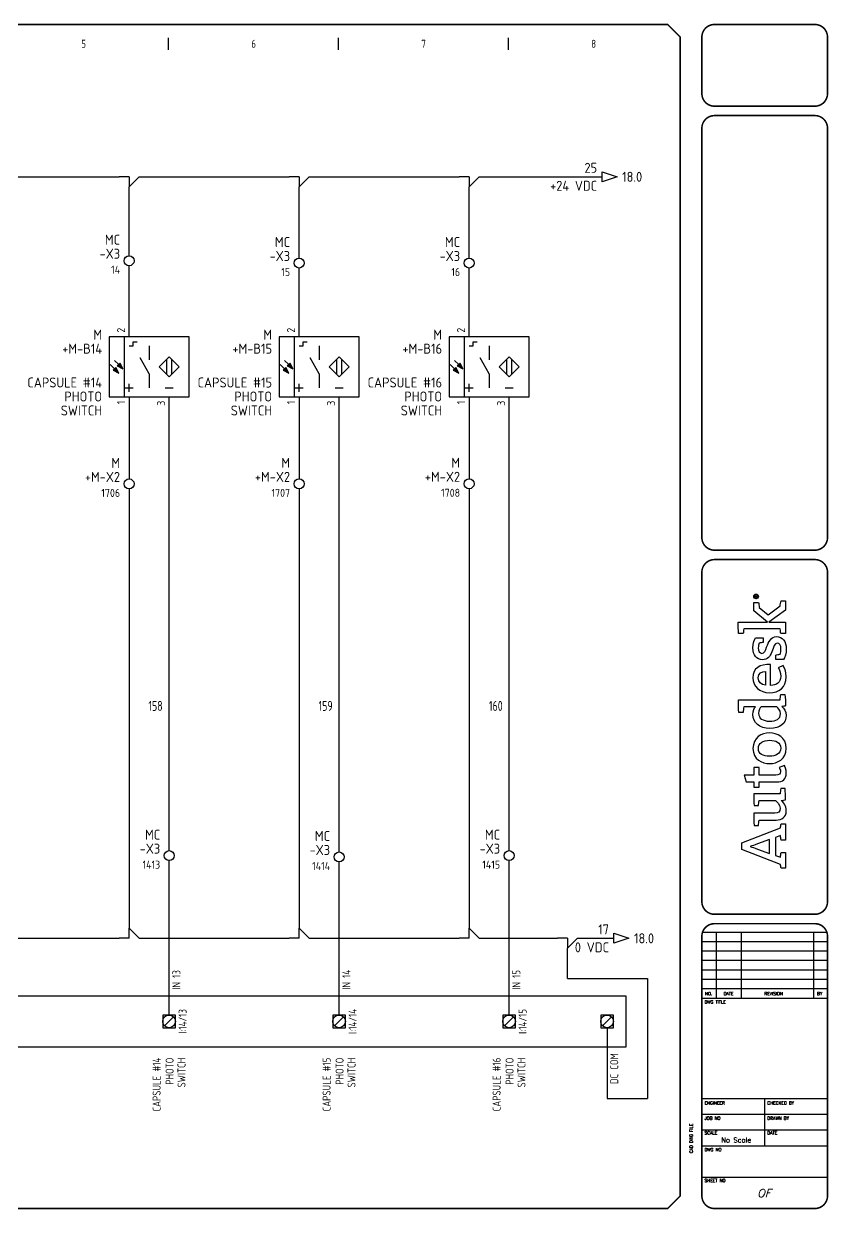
# Model space of a CAD drawing. Header units: millimetres. Extents: x 0 to 840, y 0 to 593.
# Drawn here: x 438 to 840, y 0 to 593 of the extents above; entities that cross this region are included whole.
import ezdxf
from ezdxf.enums import TextEntityAlignment as Align

# ---------------------------------------------------------------- set-up
doc = ezdxf.new("R2010")
doc.units = ezdxf.units.MM
doc.header["$LTSCALE"] = 10
doc.header["$MEASUREMENT"] = 0
for name, color, linetype in [('BLU_1.0mm^2', 5, 'Continuous'), ('BLU_1.5mm^2', 5, 'Continuous'), ('DESC', 150, 'Continuous'), ('GRN_1.0mm^2', 3, 'Continuous'), ('GRY_0.5mm^2', 9, 'Continuous'), ('LAYER_1', 160, 'Continuous'), ('LOC', 8, 'Continuous'), ('MISC', 7, 'Continuous'), ('SYMS', 7, 'Continuous'), ('TAGS', 150, 'Continuous'), ('TERMS', 123, 'Continuous'), ('TITLE', 7, 'Continuous'), ('WIRENO', 72, 'Continuous'), ('WIREREF', 52, 'Continuous'), ('XREF', 7, 'Continuous')]:
    doc.layers.add(name, color=color, linetype=linetype)
doc.styles.add('ITALIC', font='ITALIC')
doc.styles.add('SIMPLEX', font='simplex')
doc.styles.add('WD_IEC', font='isocp2.shx', dxfattribs={"width": 0.9, "height": 4})

# ---------------------------------------------------------------- blocks, each defined once
blk = doc.blocks.new('PLCIO_51B4$$1')
at = {"layer": 'SYMS', "ltscale": 25}
for p, q in [((653.53, 12.7), (-12.7, 12.7)), ((653.53, -12.7), (653.53, 12.7)), ((-12.7, -12.7), (653.53, -12.7))]:
    blk.add_line(p, q, dxfattribs=at)
at = {"layer": 'SYMS'}
for p, q in [((421.82, 3.18), (421.82, -3.18)), ((428.18, 3.18), (421.82, 3.18)), ((421.82, 3.18), (421.82, -3.18)), ((428.18, 3.18), (421.82, 3.18)), ((422.75, -2.25), (427.25, 2.25)), ((428.18, -3.18), (428.18, 3.18)), ((428.18, -3.18), (428.18, 3.18)), ((506.82, 3.18), (506.82, -3.18)), ((513.17, 3.18), (506.82, 3.18)), ((506.82, 3.18), (506.82, -3.18)), ((513.17, 3.18), (506.82, 3.18)), ((507.75, -2.25), (512.25, 2.25)), ((513.17, -3.18), (513.17, 3.18)), ((513.17, -3.18), (513.17, 3.18)), ((591.83, 3.18), (591.83, -3.18)), ((598.17, 3.18), (591.83, 3.18)), ((591.83, 3.18), (591.83, -3.18)), ((598.17, 3.18), (591.83, 3.18)), ((592.75, -2.25), (597.25, 2.25)), ((598.17, -3.18), (598.17, 3.18)), ((598.17, -3.18), (598.17, 3.18)), ((640.83, 3.18), (640.83, -3.18)), ((647.17, 3.18), (640.83, 3.18)), ((641.75, -2.25), (646.25, 2.25)), ((647.17, -3.18), (647.17, 3.18)), ((421.82, -3.18), (428.18, -3.18)), ((421.82, -3.18), (428.18, -3.18)), ((506.82, -3.18), (513.17, -3.18)), ((506.82, -3.18), (513.17, -3.18)), ((591.83, -3.18), (598.17, -3.18)), ((591.83, -3.18), (598.17, -3.18)), ((640.83, -3.18), (647.17, -3.18))]:
    blk.add_line(p, q, dxfattribs=at)
for centre in [(425, 0), (510, 0), (595, 0), (644, 0)]:
    blk.add_circle(centre, 3.17, dxfattribs=at)
at = {"ltscale": 25, "style": 'WD_IEC', "width": 0.8}
blk.add_attdef('LOC', text='', height=3.17, rotation=90, dxfattribs=at).set_placement((-33.34, 0), align=Align.CENTER)
at = {"ltscale": 25, "style": 'WD_IEC'}
blk.add_attdef('TAG_1', text='', height=3.17, rotation=90, dxfattribs=at).set_placement((-8.17, 0), align=Align.CENTER)
at = {"layer": 'SYMS', "style": 'WD_IEC', "width": 0.9}
for tag, p in [('TERMDESC09', (1.65, 15.88)), ('TERMDESC10', (86.65, 15.88)), ('TERMDESC11', (171.65, 15.88)), ('TERMDESC12', (256.65, 15.88)), ('TERMDESC13', (341.65, 15.88)), ('TERMDESC14', (426.65, 15.88)), ('TERMDESC15', (511.65, 15.88)), ('TERMDESC16', (596.65, 15.88))]:
    blk.add_attdef(tag, text='', height=3.17, rotation=90, dxfattribs=at).set_placement(p, align=Align.TOP_LEFT)
at = {"layer": 'SYMS', "style": 'WD_IEC'}
for tag, p in [('TAGA09', (4.76, 0)), ('TAGA10', (89.76, 0)), ('TAGA12', (259.76, 0)), ('TAGA13', (344.76, 0)), ('TAGA14', (429.76, 0)), ('TAGA15', (514.76, 0)), ('TAGA16', (599.76, 0)), ('TAGA11', (174.76, 0))]:
    blk.add_attdef(tag, text='', height=3.17, rotation=90, dxfattribs=at).set_placement(p, align=Align.TOP_CENTER)
at = {"layer": 'SYMS', "style": 'WD_IEC', "width": 0.9}
for tag, p in [('TERM09', (-4.76, 0)), ('TERM10', (80.24, 0)), ('TERM11', (165.24, 0)), ('TERM12', (250.24, 0)), ('TERM13', (335.24, 0)), ('TERM14', (420.24, 0)), ('TERM15', (505.24, 0)), ('TERM16', (590.24, 0)), ('TERM17', (639.24, 0))]:
    blk.add_attdef(tag, text='', height=3.17, rotation=90, dxfattribs=at).set_placement(p, align=Align.CENTER)
at = {"layer": 'SYMS', "style": 'WD_IEC', "flags": 1}
for tag, p in [('X2TERM09', (0, 3.18)), ('X2TERM10', (85, 3.18)), ('X2TERM11', (170, 3.18)), ('X2TERM12', (255, 3.18)), ('X2TERM13', (340, 3.18)), ('X2TERM14', (425, 3.18)), ('X2TERM15', (510, 3.18)), ('X2TERM16', (595, 3.18)), ('X8TERM17', (644, -3.18))]:
    blk.add_attdef(tag, text='', height=0.254, rotation=90, dxfattribs=at).set_placement(p, align=Align.RIGHT)
at = {"layer": 'SYMS', "style": 'WD_IEC', "width": 0.9}
blk.add_attdef('TERMDESC17', text='', height=3.17, rotation=90, dxfattribs=at).set_placement((645.59, -15.88), align=Align.TOP_RIGHT)
for tag, p in [('DESCA10', (82.62, -29.37)), ('DESCB10', (86.59, -29.37)), ('DESCC10', (90.56, -29.37)), ('DESCD10', (94.53, -29.37)), ('DESCE10', (98.49, -29.37)), ('DESCA12', (252.62, -29.37)), ('DESCB12', (256.59, -29.37)), ('DESCC12', (260.56, -29.37)), ('DESCD12', (264.53, -29.37)), ('DESCE12', (268.49, -29.37)), ('DESCA13', (337.62, -29.37)), ('DESCB13', (341.59, -29.37)), ('DESCC13', (345.56, -29.37)), ('DESCD13', (349.53, -29.37)), ('DESCE13', (353.49, -29.37)), ('DESCA14', (422.62, -29.37)), ('DESCB14', (426.59, -29.37)), ('DESCC14', (430.56, -29.37)), ('DESCD14', (434.53, -29.37)), ('DESCE14', (438.49, -29.37)), ('DESCA15', (507.62, -29.37)), ('DESCB15', (511.59, -29.37)), ('DESCC15', (515.56, -29.37)), ('DESCD15', (519.53, -29.37)), ('DESCE15', (523.49, -29.37)), ('DESCA16', (592.62, -29.37)), ('DESCB16', (596.59, -29.37)), ('DESCC16', (600.56, -29.37)), ('DESCD16', (604.53, -29.37)), ('DESCE16', (608.49, -29.37)), ('DESCA09', (-2.38, -29.37)), ('DESCB09', (1.59, -29.37)), ('DESCC09', (5.56, -29.37)), ('DESCD09', (9.52, -29.37)), ('DESCE09', (13.49, -29.37)), ('DESCA11', (167.62, -29.37)), ('DESCB11', (171.59, -29.37)), ('DESCC11', (175.56, -29.37)), ('DESCD11', (179.53, -29.37)), ('DESCE11', (183.49, -29.37))]:
    blk.add_attdef(tag, text='', height=3.17, rotation=90, dxfattribs=at).set_placement(p, align=Align.RIGHT)
blk = doc.blocks.new('VPX11PE3R')
for p, q in [((-1.25, 7.5), (-1.25, -7.5)), ((1, 5.25), (1, 6.25)), ((1, 6.25), (2, 6.25)), ((0, 5.25), (1, 5.25)), ((5, 5.25), (5, 1.75)), ((-3.66, -0.53), (-4.72, 0.53)), ((-2.59, 0.53), (-3.66, 1.59)), ((-2.24, 0.88), (-2.95, 0.18)), ((-2.95, 0.18), (-1.53, -0.53)), ((-1.53, -0.53), (-2.24, 0.88)), ((5, -1.75), (2.81, 2.19)), ((9.38, 1.87), (9.38, -1.88)), ((10.62, 1.87), (10.62, -1.88)), ((-3.3, -0.18), (-4.01, -0.88)), ((-4.01, -0.88), (-2.59, -1.59)), ((-2.59, -1.59), (-3.3, -0.18)), ((5, -1.75), (5, -5.25)), ((-1, -5.25), (1, -5.25)), ((0, -6.25), (0, -4.25)), ((9, -5.25), (11, -5.25))]:
    blk.add_line(p, q)
for points in [[(-5, -7.5), (15, -7.5), (15, 7.5), (-5, 7.5)], [(10, 2.5), (12.5, 0), (10, -2.5), (7.5, 0)]]:
    blk.add_lwpolyline(points, close=True)
for points in [[(-2.24, 0.88), (-2.95, 0.18), (-1.53, -0.53)], [(-3.3, -0.18), (-4.01, -0.88), (-2.59, -1.59)]]:
    blk.add_solid(points)
at = {"style": 'WD_IEC'}
blk.add_attdef('TERM02', (-1, 8.5), '', height=2, rotation=90, dxfattribs=at)
for tag, p in [('INST', (-6.75, 10.25)), ('LOC', (-6.75, 6.75)), ('TAG1', (-6.75, 3.25)), ('DESC1', (-6.75, -5.2)), ('DESC2', (-6.75, -8.7)), ('DESC3', (-6.75, -12.2))]:
    blk.add_attdef(tag, text='', height=2.5, dxfattribs=at).set_placement(p, align=Align.RIGHT)
at = {"style": 'WD_IEC', "flags": 1}
for tag, p, height in [('X2TERM02', (0, 7.5), 0.32), ('MFG', (17.75, 6.5), 1.5), ('CAT', (17.75, 4), 1.5), ('ASSYCODE', (16, -4), 1), ('FAMILY', (16, -5.5), 1), ('X8TERM01', (0, -7.5), 0.32), ('X8TERM03', (10, -7.5), 0.32), ('CATDESC', (16, -7), 1)]:
    blk.add_attdef(tag, p, '', height=height, dxfattribs=at)
at = {"lineweight": 15, "style": 'WD_IEC'}
blk.add_attdef('XREF', text='', height=2.5, dxfattribs=at).set_placement((-6.75, -1.35), align=Align.RIGHT)
at = {"style": 'WD_IEC'}
for tag, p in [('TERM01', (-1, -8.5)), ('TERM03', (9, -8.5))]:
    blk.add_attdef(tag, text='', height=2, rotation=90, dxfattribs=at).set_placement(p, align=Align.RIGHT)
blk = doc.blocks.new('AI9-BLK2')
at = {"layer": 'LAYER_1', "color": 7}
blk.add_circle((0, 0), 2.03, dxfattribs=at)
blk.add_open_spline([(1.7, 0), (1.7, -1), (1, -1.8), (0, -1.8), (-1, -1.8), (-1.7, -1), (-1.7, 0), (-1.7, 1), (-1, 1.8), (0, 1.8), (1, 1.8), (1.7, 1), (1.7, 0)], degree=3, knots=[0, 0, 0, 0, 1, 1, 1, 2, 2, 2, 3, 3, 3, 4, 4, 4, 4], dxfattribs=at)
blk = doc.blocks.new('AI9-BLK1')
at = {"layer": 'LAYER_1', "color": 7}
for points, knots in [([(0.7, -1.1), (0.7, -1.1), (0.2, -0.4), (0.2, -0.4), (0.1, -0.2), (0, -0.2), (-0.1, -0.1), (0.3, 0), (0.5, 0.2), (0.5, 0.5), (0.5, 0.8), (0.3, 1.1), (-0.2, 1.1), (-0.2, 1.1), (-0.8, 1.1), (-0.8, 1.1), (-0.8, 1.1), (-0.8, -1.1), (-0.8, -1.1), (-0.8, -1.1), (-0.5, -1.1), (-0.5, -1.1), (-0.5, -1.1), (-0.5, -0.1), (-0.5, -0.1), (-0.4, -0.1), (-0.3, -0.2), (-0.2, -0.3), (-0.2, -0.3), (0.3, -1.1), (0.3, -1.1), (0.3, -1.1), (0.7, -1.1), (0.7, -1.1)], [0, 0, 0, 0, 1, 1, 1, 2, 2, 2, 3, 3, 3, 4, 4, 4, 5, 5, 5, 6, 6, 6, 7, 7, 7, 8, 8, 8, 9, 9, 9, 10, 10, 10, 11, 11, 11, 11]), ([(0.2, 0.5), (0.2, 0.2), (-0.1, 0.1), (-0.3, 0.1), (-0.3, 0.1), (-0.5, 0.1), (-0.5, 0.1), (-0.5, 0.1), (-0.5, 0.8), (-0.5, 0.8), (-0.5, 0.8), (-0.2, 0.8), (-0.2, 0.8), (0.1, 0.8), (0.2, 0.7), (0.2, 0.5)], [0, 0, 0, 0, 1, 1, 1, 2, 2, 2, 3, 3, 3, 4, 4, 4, 5, 5, 5, 5])]:
    blk.add_open_spline(points, degree=3, knots=knots, dxfattribs=at)
blk = doc.blocks.new('LOGO')
for points, knots in [([(35.2, 4.3), (35.2, 4.3), (22.1, 38.1), (22.1, 38.1), (22.1, 38.1), (16.1, 38.1), (16.1, 38.1), (16.1, 38.1), (3.2, 4.3), (3.2, 4.3), (2.2, 4.2), (0.9, 4), (0, 3.7), (0, 3.7), (0, 0), (0, 0), (0, 0), (13.7, 0), (13.7, 0), (13.7, 0), (13.7, 3.7), (13.7, 3.7), (12.4, 4), (10.9, 4.3), (9.5, 4.4), (9.5, 4.4), (11.1, 8.8), (11.1, 8.8), (11.1, 8.8), (26.8, 8.8), (26.8, 8.8), (26.8, 8.8), (28.4, 4.3), (28.4, 4.3), (27, 4.2), (25.8, 4), (24.5, 3.7), (24.5, 3.7), (24.5, 0), (24.5, 0), (24.5, 0), (38.7, 0), (38.7, 0), (38.7, 0), (38.7, 3.7), (38.7, 3.7), (37.9, 3.9), (36, 4.3), (35.2, 4.3)], [0, 0, 0, 0, 1, 1, 1, 2, 2, 2, 3, 3, 3, 4, 4, 4, 5, 5, 5, 6, 6, 6, 7, 7, 7, 8, 8, 8, 9, 9, 9, 10, 10, 10, 11, 11, 11, 12, 12, 12, 13, 13, 13, 14, 14, 14, 15, 15, 15, 16, 16, 16, 16]), ([(70.8, 23.1), (70.8, 23.1), (70.8, 27.7), (70.8, 27.7), (70.8, 27.7), (75.3, 27.7), (75.3, 27.7), (75.3, 27.7), (75.3, 34.3), (75.3, 34.3), (75.3, 34.3), (81.3, 36.2), (81.3, 36.2), (81.3, 36.2), (81.3, 27.7), (81.3, 27.7), (81.3, 27.7), (88, 27.7), (88, 27.7), (88, 27.7), (88, 23.1), (88, 23.1), (88, 23.1), (81.3, 23.1), (81.3, 23.1), (81.3, 23.1), (81.3, 8.4), (81.3, 8.4), (81.3, 5.6), (82.1, 4.3), (84.3, 4.3), (86, 4.3), (87.5, 5.1), (88, 5.5), (88, 5.5), (89.7, 0.9), (89.7, 0.9), (88.7, 0.3), (86.5, -0.7), (83.2, -0.7), (77.6, -0.7), (75.3, 2.4), (75.3, 7.4), (75.3, 7.4), (75.3, 23.1), (75.3, 23.1), (75.3, 23.1), (70.8, 23.1), (70.8, 23.1)], [0, 0, 0, 0, 1, 1, 1, 2, 2, 2, 3, 3, 3, 4, 4, 4, 5, 5, 5, 6, 6, 6, 7, 7, 7, 8, 8, 8, 9, 9, 9, 10, 10, 10, 11, 11, 11, 12, 12, 12, 13, 13, 13, 14, 14, 14, 15, 15, 15, 16, 16, 16, 16]), ([(147.1, 4.7), (147.1, 5.4), (147, 6.1), (147, 6.9), (147, 6.9), (147, 41.1), (147, 41.1), (143.4, 41.2), (139.3, 41), (136.1, 40.7), (136.1, 40.7), (136.1, 37), (136.1, 37), (137.7, 36.8), (139.6, 36.6), (141, 36.4), (141, 36.4), (141, 36.4), (141, 36.4), (141, 36.4), (141, 26.2), (141, 26.2), (140, 27.1), (138, 28.4), (134.3, 28.4), (127.3, 28.4), (122, 22.6), (122, 13.8), (122, 4.5), (126.6, -0.7), (133.4, -0.7), (137.1, -0.7), (139.6, 1.1), (141.3, 3.1), (141.3, 2.1), (141.6, 0.6), (141.8, 0), (145.2, -0.2), (148.7, 0.1), (151.7, 0.4), (151.7, 0.4), (151.7, 4.1), (151.7, 4.1), (150.2, 4.2), (148.4, 4.5), (147.1, 4.7)], [0, 0, 0, 0, 1, 1, 1, 2, 2, 2, 3, 3, 3, 4, 4, 4, 5, 5, 5, 6, 6, 6, 7, 7, 7, 8, 8, 8, 9, 9, 9, 10, 10, 10, 11, 11, 11, 12, 12, 12, 13, 13, 13, 14, 14, 14, 15, 15, 15, 15]), ([(229.4, 4.6), (229.4, 4.6), (221.5, 15.2), (221.5, 15.2), (221.5, 15.2), (228, 23), (228, 23), (229.4, 23.1), (231.3, 23.3), (232.4, 23.6), (232.4, 23.6), (232.4, 27.7), (232.4, 27.7), (232.4, 27.7), (225, 27.7), (225, 27.7), (225, 27.7), (215.2, 15.6), (215.2, 15.6), (215.2, 15.6), (215.2, 41.2), (215.2, 41.2), (211.8, 41.3), (208.2, 41.2), (205.1, 40.9), (205.1, 40.9), (205.1, 36.9), (205.1, 36.9), (206.5, 36.8), (208, 36.6), (209.1, 36.5), (209.1, 36.5), (209.1, 4.5), (209.1, 4.5), (207.8, 4.4), (206.3, 4.2), (205.1, 4), (205.1, 4), (205.1, 0), (205.1, 0), (205.1, 0), (215.2, 0), (215.2, 0), (215.2, 0), (215.2, 14.5), (215.2, 14.5), (215.2, 14.5), (225.6, 0), (225.6, 0), (225.6, 0), (233.7, 0), (233.7, 0), (233.7, 0), (233.7, 3.8), (233.7, 3.8), (232.2, 4.2), (230.6, 4.4), (229.4, 4.6)], [0, 0, 0, 0, 1, 1, 1, 2, 2, 2, 3, 3, 3, 4, 4, 4, 5, 5, 5, 6, 6, 6, 7, 7, 7, 8, 8, 8, 9, 9, 9, 10, 10, 10, 11, 11, 11, 12, 12, 12, 13, 13, 13, 14, 14, 14, 15, 15, 15, 16, 16, 16, 17, 17, 17, 18, 18, 18, 19, 19, 19, 19]), ([(12.8, 13.8), (12.8, 13.8), (16.6, 24.3), (16.6, 24.3), (17.8, 27.5), (18.2, 28.8), (18.8, 30.9), (18.8, 30.9), (18.9, 30.9), (18.9, 30.9), (19.6, 28.9), (20, 27.5), (21.1, 24.3), (21.1, 24.3), (24.9, 13.8), (24.9, 13.8), (24.9, 13.8), (12.8, 13.8), (12.8, 13.8)], [0, 0, 0, 0, 1, 1, 1, 2, 2, 2, 3, 3, 3, 4, 4, 4, 5, 5, 5, 6, 6, 6, 6]), ([(59.7, -0.1), (59.5, 0.6), (59.2, 2.6), (59.1, 3.8), (57.8, 2), (54.9, -0.7), (50.2, -0.7), (44.2, -0.7), (42, 3.1), (42, 8.1), (42, 8.1), (42, 22.9), (42, 22.9), (40.6, 23.2), (38.8, 23.4), (37.3, 23.5), (37.3, 23.5), (37.3, 27.3), (37.3, 27.3), (40.3, 27.6), (44.4, 27.8), (48, 27.6), (48, 27.6), (48, 9.3), (48, 9.3), (48, 6.2), (49.1, 4.5), (52.3, 4.5), (55.8, 4.5), (58.4, 7.9), (59, 8.6), (59, 8.6), (59, 23), (59, 23), (57.8, 23.2), (56, 23.4), (54.6, 23.5), (54.6, 23.5), (54.6, 27.3), (54.6, 27.3), (57.6, 27.7), (61.5, 27.8), (65, 27.7), (65, 27.7), (65, 4.6), (65, 4.6), (66.3, 4.4), (68.1, 4.2), (69.6, 4.1), (69.6, 4.1), (69.6, 0.3), (69.6, 0.3), (66.7, 0), (63, -0.2), (59.7, -0.1)], [0, 0, 0, 0, 1, 1, 1, 2, 2, 2, 3, 3, 3, 4, 4, 4, 5, 5, 5, 6, 6, 6, 7, 7, 7, 8, 8, 8, 9, 9, 9, 10, 10, 10, 11, 11, 11, 12, 12, 12, 13, 13, 13, 14, 14, 14, 15, 15, 15, 16, 16, 16, 17, 17, 17, 18, 18, 18, 18]), ([(104.8, -0.7), (95.2, -0.7), (91.4, 7), (91.4, 13.8), (91.4, 20.6), (95.1, 28.4), (104.6, 28.4), (114.1, 28.4), (118.3, 20.8), (118.3, 14), (118.3, 7.2), (114.2, -0.7), (104.8, -0.7)], [0, 0, 0, 0, 1, 1, 1, 2, 2, 2, 3, 3, 3, 4, 4, 4, 4]), ([(104.5, 23.6), (99.6, 23.6), (97.8, 19.5), (97.8, 14), (97.8, 8.5), (99.9, 4.1), (104.8, 4.1), (109.8, 4.1), (111.8, 8.2), (111.8, 13.8), (111.8, 19.3), (109.5, 23.6), (104.5, 23.6)], [0, 0, 0, 0, 1, 1, 1, 2, 2, 2, 3, 3, 3, 4, 4, 4, 4]), ([(141, 7.6), (140.3, 6.7), (138.2, 4.3), (135, 4.3), (130.5, 4.3), (128.5, 8.1), (128.5, 13.8), (128.5, 19.6), (130.9, 23.5), (135.4, 23.5), (138.3, 23.5), (139.9, 22.3), (141, 21.3), (141, 21.3), (141, 7.6), (141, 7.6)], [0, 0, 0, 0, 1, 1, 1, 2, 2, 2, 3, 3, 3, 4, 4, 4, 5, 5, 5, 5]), ([(167.6, 4.1), (171.4, 4.1), (173.8, 5.5), (175, 6.2), (175, 6.2), (177.1, 2.1), (177.1, 2.1), (175.5, 1.1), (172.6, -0.7), (167.2, -0.7), (158.2, -0.7), (153.3, 5.5), (153.3, 14), (153.3, 22.5), (158.9, 28.4), (166.4, 28.4), (174.6, 28.4), (178.7, 22.5), (177.9, 12.9), (177.9, 12.9), (159.8, 12.9), (159.8, 12.9), (160, 7.9), (162.3, 4.1), (167.6, 4.1)], [0, 0, 0, 0, 1, 1, 1, 2, 2, 2, 3, 3, 3, 4, 4, 4, 5, 5, 5, 6, 6, 6, 7, 7, 7, 8, 8, 8, 8]), ([(172, 17.3), (171.9, 20.8), (170.4, 23.7), (166.3, 23.7), (162.6, 23.7), (160.6, 21.2), (159.9, 17.3), (159.9, 17.3), (172, 17.3), (172, 17.3)], [0, 0, 0, 0, 1, 1, 1, 2, 2, 2, 3, 3, 3, 3]), ([(193.3, 16.4), (190.2, 17.6), (187.8, 18.3), (187.8, 20.5), (187.8, 22.6), (189.9, 23.7), (192.6, 23.7), (194.1, 23.7), (195.6, 23.5), (196.8, 23.1), (196.9, 21.9), (197.1, 20.1), (197.3, 19.6), (197.3, 19.6), (201.3, 19.6), (201.3, 19.6), (201.3, 19.6), (201.3, 26.1), (201.3, 26.1), (200.2, 26.8), (197.1, 28.4), (192.4, 28.4), (186.5, 28.4), (182.2, 25), (182.2, 20.1), (182.2, 15.7), (184.9, 13.4), (189.1, 11.9), (193.4, 10.4), (196.7, 9.3), (196.7, 7.2), (196.7, 5.1), (195, 3.9), (191.4, 3.9), (189.9, 3.9), (188.1, 4.1), (187, 4.6), (186.9, 5.9), (186.6, 7.8), (186.3, 8.4), (186.3, 8.4), (182.3, 8.4), (182.3, 8.4), (182.3, 8.4), (182.3, 1.6), (182.3, 1.6), (182.3, 1.6), (182.3, 1.6), (182.3, 1.6), (184.1, 0.5), (187.5, -0.8), (191.8, -0.8), (198.3, -0.8), (202.4, 2.6), (202.4, 7.8), (202.4, 12.5), (197.8, 14.6), (193.3, 16.4)], [0, 0, 0, 0, 1, 1, 1, 2, 2, 2, 3, 3, 3, 4, 4, 4, 5, 5, 5, 6, 6, 6, 7, 7, 7, 8, 8, 8, 9, 9, 9, 10, 10, 10, 11, 11, 11, 12, 12, 12, 13, 13, 13, 14, 14, 14, 15, 15, 15, 16, 16, 16, 17, 17, 17, 18, 18, 18, 19, 19, 19, 19])]:
    blk.add_open_spline(points, degree=3, knots=knots)
for name, p in [('AI9-BLK2', (237.6, 25.7)), ('AI9-BLK1', (237.8, 25.7))]:
    blk.add_blockref(name, p)
blk = doc.blocks.new('acade_title')
at = {"layer": 'SYMS'}
for p, q in [((510, 580), (510, 586)), ((595, 580), (595, 586)), ((680, 580), (680, 586))]:
    blk.add_line(p, q, dxfattribs=at)
at = {"layer": 'TITLE'}
for p, q in [((765.79, 586.36), (765.79, 551.29)), ((776.63, 138.97), (839.44, 138.97)), ((783.7, 138.97), (783.7, 106)), ((796.26, 138.97), (796.26, 106)), ((832.38, 138.97), (832.38, 106)), ((776.63, 134.26), (839.44, 134.26)), ((776.63, 129.55), (839.44, 129.55)), ((776.63, 124.84), (839.44, 124.84)), ((776.63, 120.13), (839.44, 120.13)), ((776.63, 115.42), (839.44, 115.42)), ((776.63, 110.71), (839.44, 110.71)), ((776.63, 106), (839.44, 106)), ((765.79, 7.07), (765.79, 55.62)), ((776.63, 55.75), (839.44, 55.75)), ((808.04, 32.19), (808.04, 55.75)), ((776.63, 47.89), (839.44, 47.89)), ((776.63, 40.04), (839.44, 40.04)), ((776.63, 32.19), (839.44, 32.19)), ((776.63, 16.49), (839.44, 16.49))]:
    blk.add_line(p, q, dxfattribs=at)
at = {"layer": 'TITLE', "const_width": 0.784}
blk.add_lwpolyline([(765.79, 7.07), (765.79, 586.36), (759.5, 592.64), (7.07, 592.64), (0.79, 586.36), (0.79, 7.07), (7.07, 0.79), (759.5, 0.79)], close=True, dxfattribs=at)
for points in [[(782.91, 592.64, 0.414214), (776.63, 586.36, 0.414214)], [(839.44, 586.36, 0.414214), (833.16, 592.64, 0.414214)], [(776.63, 558.09, 0.414214), (782.91, 551.81, 0.414214)], [(833.16, 551.81, 0.414214), (839.44, 558.09, 0.414214)], [(782.91, 547.1, 0.414214), (776.63, 540.82, 0.414214)], [(839.44, 540.82, 0.414214), (833.16, 547.1, 0.414214)], [(776.63, 336.15, 0.414214), (782.91, 329.87, 0.414214)], [(833.16, 329.87, 0.414214), (839.44, 336.15, 0.414214)], [(782.91, 325.16, 0.414214), (776.63, 318.88, 0.414214)], [(839.44, 318.88, 0.414214), (833.16, 325.16, 0.414214)], [(776.63, 154.15, 0.414214), (782.91, 147.87, 0.414214)], [(833.16, 147.87, 0.414214), (839.44, 154.15, 0.414214)], [(782.91, 143.16, 0.414214), (776.63, 136.88, 0.414214)], [(839.44, 136.88, 0.414214), (833.16, 143.16, 0.414214)], [(776.63, 7.07, 0.414214), (782.91, 0.79, 0.414214)], [(833.16, 0.79, 0.414214), (839.44, 7.07, 0.414214)]]:
    blk.add_lwpolyline(points, format="xyb", dxfattribs=at)
for points in [[(833.16, 592.64), (782.91, 592.64)], [(776.63, 586.36), (776.63, 558.09)], [(839.44, 586.36), (839.44, 558.09)], [(833.16, 551.81), (782.91, 551.81)], [(833.16, 547.1), (782.91, 547.1)], [(776.63, 540.82), (776.63, 336.15)], [(839.44, 540.82), (839.44, 336.15)], [(782.91, 329.87), (833.16, 329.87)], [(782.91, 325.16), (833.16, 325.16)], [(782.91, 147.87), (833.16, 147.87)], [(782.91, 143.16), (833.16, 143.16)], [(776.63, 136.88), (776.63, 7.07)], [(839.44, 136.88), (839.44, 7.07)], [(782.91, 0.79), (833.16, 0.79)]]:
    blk.add_lwpolyline(points, dxfattribs=at)
at = {"layer": 'TITLE', "color": 7, "const_width": 0.784}
for points in [[(776.63, 318.88), (776.63, 154.15)], [(839.44, 318.88), (839.44, 154.15)]]:
    blk.add_lwpolyline(points, dxfattribs=at)
at = {"xscale": 0.571500000000015, "yscale": 0.571500000000015, "zscale": 0.571500000000015, "rotation": 90}
blk.add_blockref('LOGO', (818.39, 170.97), dxfattribs=at)
at = {"layer": 'SYMS', "style": 'WD_IEC', "width": 0.9}
for s, p in [('5', (467.5, 581)), ('6', (552.5, 581)), ('7', (637.5, 581)), ('8', (722.5, 581))]:
    blk.add_text(s, height=4, dxfattribs=at).set_placement(p, align=Align.CENTER)
at = {"layer": 'TITLE', "color": 1}
for s, height, style, p in [('NO.', 1.57, 'SIMPLEX', (780.03, 108.22)), ('DATE', 1.57, 'SIMPLEX', (789.98, 108.22)), ('REVISION', 1.57, 'SIMPLEX', (812.49, 108.22)), ('BY', 1.57, 'SIMPLEX', (835.52, 108.22)), ('OF', 4, 'ITALIC', (807.77, 8.51))]:
    blk.add_text(s, height=height, dxfattribs=dict(at, style=style)).set_placement(p, align=Align.MIDDLE)
at = {"layer": 'TITLE', "color": 1, "style": 'SIMPLEX'}
for s, p in [('DWG TITLE', (777.94, 103.25)), ('ENGINEER', (777.94, 52.74)), ('CHECKED BY', (809.35, 52.74)), ('JOB NO', (777.94, 45.15)), ('DRAWN BY', (809.35, 45.15)), ('SCALE', (777.94, 37.82)), ('DATE', (809.35, 37.82)), ('DWG NO', (777.94, 29.44)), ('SHEET NO', (777.94, 14))]:
    blk.add_text(s, height=1.57, dxfattribs=at).set_placement(p)
blk.add_text('CAD DWG FILE', height=1.5703, rotation=90, dxfattribs=at).set_placement((772.05, 28.4))
at = {"layer": 'TITLE', "color": 1, "style": 'ITALIC'}
for tag, height, p in [('TITLE#1', 3, (806.47, 85.58)), ('TITLE#2', 3, (806.47, 80.5)), ('TITLE#3', 3, (806.47, 75.41)), ('TITLE#4', 3, (806.47, 70.33)), ('DWG#', 4, (806.47, 20.76))]:
    blk.add_attdef(tag, text='', height=height, dxfattribs=at).set_placement(p, align=Align.CENTER)
at = {"layer": 'TITLE', "color": 1, "style": 'SIMPLEX'}
blk.add_attdef('CAD#', (772.63, 49.19), '', height=2.5, rotation=90, dxfattribs=at)
at = {"layer": 'TITLE', "color": 1}
for tag, p, height, style in [('ENGINEER', (783.37, 49.19), 2.5, 'ITALIC'), ('CHKDBY', (813.2, 49.2), 2.5, 'ITALIC'), ('JOB#', (789.06, 41.3), 2.5, 'SIMPLEX'), ('DRAWNBY', (814.95, 41.3), 2.5, 'ITALIC'), ('SCALE', (786.29, 33.76), 2.5, 'SIMPLEX'), ('DATE', (812.8, 33.76), 2.5, 'SIMPLEX'), ('SHTS', (815.9, 6.29), 4, 'ITALIC')]:
    blk.add_attdef(tag, p, '', height=height, dxfattribs=dict(at, style=style))
at = {"layer": 'TITLE', "color": 1, "style": 'ITALIC'}
blk.add_attdef('SH#', text='', height=4, dxfattribs=at).set_placement((799.54, 6.29), align=Align.RIGHT)
at = {"layer": 'TITLE', "color": 7, "flags": 9}
blk.add_attdef('WD_TB', (782.91, 0.79), '', height=3.14, dxfattribs=at)
blk = doc.blocks.new('HA1S1')
blk.add_lwpolyline([(0, 1.25), (3.75, 0), (0, -1.25)], close=True)
at = {"style": 'WD_IEC'}
for tag, height, flags, p in [('WIRENO', 2.5, 8, (-1.25, 1)), ('SIGCODE', 1, 1, (5, 1.8))]:
    blk.add_attdef(tag, text='', height=height, dxfattribs=dict(at, flags=flags)).set_placement(p, align=Align.RIGHT)
at = {"style": 'WD_IEC', "flags": 1}
blk.add_attdef('X4TERM01', (0, 0), '', height=0.32, dxfattribs=at)
at = {"style": 'WD_IEC'}
blk.add_attdef('XREF', text='', height=2.5, dxfattribs=at).set_placement((5, 0), align=Align.MIDDLE_LEFT)
blk.add_attdef('DESC1', text='', height=2.5, dxfattribs=at).set_placement((-1.25, -1), align=Align.TOP_RIGHT)
blk = doc.blocks.new('VT0002')
blk.add_circle((0, 0), 1.25)
at = {"style": 'WD_IEC'}
for tag, p in [('INST', (-2.25, 6.5)), ('LOC', (-2.25, 3.5)), ('DESC1', (-2.25, -6.25)), ('DESC2', (-2.25, -9.25)), ('DESC3', (-2.25, -12.25))]:
    blk.add_attdef(tag, text='', height=2.5, dxfattribs=at).set_placement(p, align=Align.RIGHT)
at = {"style": 'WD_IEC', "flags": 1}
for tag, p, height in [('ASSYCODE', (2.75, 10.75), 1), ('CATDESC', (2.75, 9.25), 1), ('MFG', (2.75, 7.25), 1.5), ('CAT', (2.75, 4.75), 1.5), ('X4PIN01', (-1.25, 1), 0.25), ('X4TERM01', (-1.25, 0), 0.25), ('X4TERMDESC01', (-1.25, 0.5), 0.4), ('STRIPSEQ', (0, 0), 0.025), ('X2PIN01', (0, 2.25), 0.25), ('X2TERM01', (0, 1.25), 0.25), ('X8PIN01', (0, -0.25), 0.25), ('X2TERMDESC01', (0, 1.75), 0.4), ('X1PIN01', (1.25, 1), 0.25), ('X1TERM01', (1.25, 0), 0.25), ('X1TERMDESC01', (1.25, 0.5), 0.4), ('LINKTERM', (0, -0.04), 0.025), ('X8TERM01', (0, -1.25), 0.25), ('X8TERMDESC01', (0, -0.75), 0.4)]:
    blk.add_attdef(tag, p, '', height=height, dxfattribs=at)
at = {"style": 'WD_IEC', "flags": 8}
for tag, height, p in [('TAGSTRIP', 2.5, (-2.25, 0.5)), ('TERM01', 2, (-2.25, -3.25))]:
    blk.add_attdef(tag, text='', height=height, dxfattribs=at).set_placement(p, align=Align.RIGHT)
blk = doc.blocks.new('WD_WNV')
at = {"linetype": 'Continuous', "style": 'WD_IEC', "width": 0.8}
blk.add_attdef('WIRENO', text='', height=2.5, dxfattribs=at).set_placement((-1.6, 0), align=Align.MIDDLE_RIGHT)
at = {"style": 'WD_IEC', "flags": 1}
for tag, p in [('W08USER', (-1, 0.375)), ('W04USER', (-1, 0.875)), ('W05USER', (-1, 0.75)), ('W09USER', (-1, 0.25)), ('W03USER', (-1, 1)), ('W06USER', (-1, 0.625)), ('W07USER', (-1, 0.5)), ('W02USER', (-1, 1.125)), ('W01USER', (-1, 1.25)), ('W10USER', (-1, 0.125))]:
    blk.add_attdef(tag, text='', height=0.08, dxfattribs=at).set_placement(p, align=Align.CENTER)
blk = doc.blocks.new('HT0_184')
for p, q in [((0, 0), (-2.5, 0)), ((0, 0), (0, -2.5)), ((0, -2.5), (2.5, 0))]:
    blk.add_line(p, q)
at = {"style": 'WD_IEC', "flags": 1}
for tag, p in [('X4TERM01', (-2.5, 0)), ('X1TERM01', (2.5, 0)), ('X8TERM01', (0, -2.5)), ('WDWSEQ', (1.53, -1.26))]:
    blk.add_attdef(tag, p, '', height=0.4, dxfattribs=at)
blk = doc.blocks.new('HT0_124')
for p, q in [((0, 0), (-2.5, 0)), ((0, 0), (0, 2.5)), ((0, 2.5), (2.5, 0))]:
    blk.add_line(p, q)
at = {"style": 'WD_IEC', "flags": 1}
for tag, p in [('X4TERM01', (-2.5, 0)), ('X2TERM01', (0, 2.5)), ('WDWSEQ', (1.6, 1.48)), ('X1TERM01', (2.5, 0))]:
    blk.add_attdef(tag, p, '', height=0.4, dxfattribs=at)

msp = doc.modelspace()

# ---------------------------------------------------------------- linework, layer by layer
at = {"layer": 'BLU_1.0mm^2', "ltscale": 4}
for p, q in [((410.22, 516.5), (485.22, 516.5)), ((495.22, 516.5), (570.22, 516.5)), ((580.22, 516.5), (655.22, 516.5)), ((665.22, 516.5), (726.75, 516.5)), ((490.22, 477.05), (490.22, 511.5)), ((575.22, 475.9), (575.22, 511.5)), ((660.23, 475.9), (660.22, 511.5)), ((490.22, 436.58), (490.22, 472.05)), ((575.22, 436.58), (575.22, 470.9)), ((660.22, 436.58), (660.23, 470.9)), ((490.22, 406.58), (490.22, 365.48)), ((575.22, 406.58), (575.22, 365.52)), ((660.22, 406.58), (660.22, 365.55))]:
    msp.add_line(p, q, dxfattribs=at)
at = {"layer": 'BLU_1.5mm^2', "ltscale": 4}
for p, q in [((510.29, 179.66), (510.22, 406.58)), ((595.22, 179), (595.22, 406.58)), ((680.23, 179.66), (680.22, 406.58))]:
    msp.add_line(p, q, dxfattribs=at)
at = {"layer": 'GRN_1.0mm^2'}
msp.add_line((490.22, 360.48), (490.22, 140.84), dxfattribs=at)
at = {"layer": 'GRN_1.0mm^2', "ltscale": 4}
for p, q in [((575.22, 360.52), (575.22, 140.84)), ((660.22, 360.55), (660.22, 140.84)), ((410.22, 135.84), (485.22, 135.84)), ((495.22, 135.84), (570.22, 135.84)), ((580.22, 135.84), (655.22, 135.84)), ((665.22, 135.84), (704.5, 135.84)), ((709.5, 115.84), (709.5, 130.84)), ((714.5, 135.84), (732.68, 135.84)), ((709.5, 115.84), (749.5, 115.84)), ((749.5, 115.84), (749.5, 55.84)), ((729.22, 91.12), (729.22, 55.84)), ((729.22, 55.84), (749.5, 55.84))]:
    msp.add_line(p, q, dxfattribs=at)
at = {"layer": 'GRY_0.5mm^2'}
for p, q in [((510.22, 97.47), (510.29, 174.66)), ((595.22, 97.47), (595.22, 174)), ((680.22, 97.47), (680.23, 174.66))]:
    msp.add_line(p, q, dxfattribs=at)

# ---------------------------------------------------------------- block references
at = {"layer": 'BLU_1.0mm^2', "ltscale": 4, "xscale": 2, "yscale": 2, "zscale": 2}
for p in [(490.22, 516.5), (575.22, 516.5), (660.22, 516.5)]:
    msp.add_blockref('HT0_184', p, dxfattribs=at)
at = {"layer": 'GRN_1.0mm^2', "ltscale": 4, "xscale": 2, "yscale": 2, "zscale": 2}
for name, p in [('HT0_124', (490.22, 135.84)), ('HT0_124', (575.22, 135.84)), ('HT0_124', (660.22, 135.84)), ('HT0_184', (709.5, 135.84))]:
    msp.add_blockref(name, p, dxfattribs=at)
at = {"layer": 'SYMS', "ltscale": 4}
ref = msp.add_blockref('acade_title', (0, 0), dxfattribs=at)
ref.add_attrib('SCALE', 'No Scale', (786.29, 33.76), dxfattribs={"layer": 'MISC', "color": 1, "height": 2.5, "style": 'SIMPLEX'})
ref = msp.add_blockref('HA1S1', (726.75, 516.5), dxfattribs=dict(at, xscale=2, yscale=2, zscale=2))
ref.add_attrib('XREF', '18.0', dxfattribs={"layer": 'XREF', "height": 5, "style": 'WD_IEC'}).set_placement((736.75, 516.5), align=Align.MIDDLE_LEFT)
ref.add_attrib('DESC1', '+24 VDC', dxfattribs={"layer": 'DESC', "height": 5, "style": 'WD_IEC'}).set_placement((724.25, 514.5), align=Align.TOP_RIGHT)
ref.add_attrib('WIRENO', '25', dxfattribs={"layer": 'WIREREF', "height": 5, "style": 'WD_IEC', "flags": 8}).set_placement((724.25, 518.5), align=Align.RIGHT)
ref = msp.add_blockref('VT0002', (490.22, 474.55), dxfattribs=dict(at, xscale=2, yscale=2, zscale=2))
ref.add_attrib('TERM01', '14', dxfattribs={"layer": 'TERMS', "height": 4, "style": 'WD_IEC', "flags": 8}).set_placement((485.72, 468.05), align=Align.RIGHT)
ref.add_attrib('LOC', 'MC', dxfattribs={"layer": 'LOC', "height": 5, "style": 'WD_IEC'}).set_placement((485.72, 482.55), align=Align.RIGHT)
ref.add_attrib('TAGSTRIP', '-X3', dxfattribs={"layer": 'TAGS', "height": 5, "style": 'WD_IEC', "flags": 8}).set_placement((485.72, 475.55), align=Align.RIGHT)
ref = msp.add_blockref('VT0002', (575.22, 473.4), dxfattribs=dict(at, xscale=2, yscale=2, zscale=2))
ref.add_attrib('TERM01', '15', dxfattribs={"layer": 'TERMS', "height": 4, "style": 'WD_IEC', "flags": 8}).set_placement((570.72, 466.9), align=Align.RIGHT)
ref.add_attrib('LOC', 'MC', dxfattribs={"layer": 'LOC', "height": 5, "style": 'WD_IEC'}).set_placement((570.72, 481.4), align=Align.RIGHT)
ref.add_attrib('TAGSTRIP', '-X3', dxfattribs={"layer": 'TAGS', "height": 5, "style": 'WD_IEC', "flags": 8}).set_placement((570.72, 474.4), align=Align.RIGHT)
ref = msp.add_blockref('VT0002', (660.23, 473.4), dxfattribs=dict(at, xscale=2, yscale=2, zscale=2))
ref.add_attrib('TERM01', '16', dxfattribs={"layer": 'TERMS', "height": 4, "style": 'WD_IEC', "flags": 8}).set_placement((655.73, 466.9), align=Align.RIGHT)
ref.add_attrib('LOC', 'MC', dxfattribs={"layer": 'LOC', "height": 5, "style": 'WD_IEC'}).set_placement((655.73, 481.4), align=Align.RIGHT)
ref.add_attrib('TAGSTRIP', '-X3', dxfattribs={"layer": 'TAGS', "height": 5, "style": 'WD_IEC', "flags": 8}).set_placement((655.73, 474.4), align=Align.RIGHT)
ref = msp.add_blockref('VPX11PE3R', (490.22, 421.58), dxfattribs=dict(at, xscale=2, yscale=2, zscale=2))
ref.add_attrib('TAG1', '+M-B14', dxfattribs={"layer": 'TAGS', "height": 5, "style": 'WD_IEC'}).set_placement((476.72, 428.08), align=Align.RIGHT)
ref.add_attrib('LOC', 'M', dxfattribs={"layer": 'LOC', "height": 5, "style": 'WD_IEC'}).set_placement((476.72, 435.08), align=Align.RIGHT)
ref.add_attrib('DESC1', 'CAPSULE #14', dxfattribs={"layer": 'DESC', "height": 5, "style": 'WD_IEC'}).set_placement((476.72, 411.18), align=Align.RIGHT)
ref.add_attrib('DESC2', 'PHOTO', dxfattribs={"layer": 'DESC', "height": 5, "style": 'WD_IEC'}).set_placement((476.72, 404.18), align=Align.RIGHT)
ref.add_attrib('DESC3', 'SWITCH', dxfattribs={"layer": 'DESC', "height": 5, "style": 'WD_IEC'}).set_placement((476.72, 397.18), align=Align.RIGHT)
ref.add_attrib('TERM01', '1', dxfattribs={"layer": 'TERMS', "height": 4, "rotation": 90, "style": 'WD_IEC'}).set_placement((488.22, 404.58), align=Align.RIGHT)
ref.add_attrib('TERM02', '2', (488.22, 438.58), dxfattribs={"layer": 'TERMS', "height": 4, "rotation": 90, "style": 'WD_IEC'})
ref.add_attrib('TERM03', '3', dxfattribs={"layer": 'TERMS', "height": 4, "rotation": 90, "style": 'WD_IEC'}).set_placement((508.22, 404.58), align=Align.RIGHT)
ref = msp.add_blockref('VPX11PE3R', (575.22, 421.58), dxfattribs=dict(at, xscale=2, yscale=2, zscale=2))
ref.add_attrib('TAG1', '+M-B15', dxfattribs={"layer": 'TAGS', "height": 5, "style": 'WD_IEC'}).set_placement((561.72, 428.08), align=Align.RIGHT)
ref.add_attrib('LOC', 'M', dxfattribs={"layer": 'LOC', "height": 5, "style": 'WD_IEC'}).set_placement((561.72, 435.08), align=Align.RIGHT)
ref.add_attrib('DESC1', 'CAPSULE #15', dxfattribs={"layer": 'DESC', "height": 5, "style": 'WD_IEC'}).set_placement((561.72, 411.18), align=Align.RIGHT)
ref.add_attrib('DESC2', 'PHOTO', dxfattribs={"layer": 'DESC', "height": 5, "style": 'WD_IEC'}).set_placement((561.72, 404.18), align=Align.RIGHT)
ref.add_attrib('DESC3', 'SWITCH', dxfattribs={"layer": 'DESC', "height": 5, "style": 'WD_IEC'}).set_placement((561.72, 397.18), align=Align.RIGHT)
ref.add_attrib('TERM01', '1', dxfattribs={"layer": 'TERMS', "height": 4, "rotation": 90, "style": 'WD_IEC'}).set_placement((573.22, 404.58), align=Align.RIGHT)
ref.add_attrib('TERM02', '2', (573.22, 438.58), dxfattribs={"layer": 'TERMS', "height": 4, "rotation": 90, "style": 'WD_IEC'})
ref.add_attrib('TERM03', '3', dxfattribs={"layer": 'TERMS', "height": 4, "rotation": 90, "style": 'WD_IEC'}).set_placement((593.22, 404.58), align=Align.RIGHT)
ref = msp.add_blockref('VPX11PE3R', (660.22, 421.58), dxfattribs=dict(at, xscale=2, yscale=2, zscale=2))
ref.add_attrib('TAG1', '+M-B16', dxfattribs={"layer": 'TAGS', "height": 5, "style": 'WD_IEC'}).set_placement((646.72, 428.08), align=Align.RIGHT)
ref.add_attrib('LOC', 'M', dxfattribs={"layer": 'LOC', "height": 5, "style": 'WD_IEC'}).set_placement((646.72, 435.08), align=Align.RIGHT)
ref.add_attrib('DESC1', 'CAPSULE #16', dxfattribs={"layer": 'DESC', "height": 5, "style": 'WD_IEC'}).set_placement((646.72, 411.18), align=Align.RIGHT)
ref.add_attrib('DESC2', 'PHOTO', dxfattribs={"layer": 'DESC', "height": 5, "style": 'WD_IEC'}).set_placement((646.72, 404.18), align=Align.RIGHT)
ref.add_attrib('DESC3', 'SWITCH', dxfattribs={"layer": 'DESC', "height": 5, "style": 'WD_IEC'}).set_placement((646.72, 397.18), align=Align.RIGHT)
ref.add_attrib('TERM01', '1', dxfattribs={"layer": 'TERMS', "height": 4, "rotation": 90, "style": 'WD_IEC'}).set_placement((658.22, 404.58), align=Align.RIGHT)
ref.add_attrib('TERM02', '2', (658.22, 438.58), dxfattribs={"layer": 'TERMS', "height": 4, "rotation": 90, "style": 'WD_IEC'})
ref.add_attrib('TERM03', '3', dxfattribs={"layer": 'TERMS', "height": 4, "rotation": 90, "style": 'WD_IEC'}).set_placement((678.22, 404.58), align=Align.RIGHT)
ref = msp.add_blockref('VT0002', (490.22, 362.98), dxfattribs=dict(at, xscale=2, yscale=2, zscale=2))
ref.add_attrib('TERM01', '1706', dxfattribs={"layer": 'TERMS', "height": 4, "style": 'WD_IEC', "flags": 8}).set_placement((485.72, 356.48), align=Align.RIGHT)
ref.add_attrib('LOC', 'M', dxfattribs={"layer": 'LOC', "height": 5, "style": 'WD_IEC'}).set_placement((485.72, 370.98), align=Align.RIGHT)
ref.add_attrib('TAGSTRIP', '+M-X2', dxfattribs={"layer": 'TAGS', "height": 5, "style": 'WD_IEC', "flags": 8}).set_placement((485.72, 363.98), align=Align.RIGHT)
ref = msp.add_blockref('VT0002', (575.22, 363.02), dxfattribs=dict(at, xscale=2, yscale=2, zscale=2))
ref.add_attrib('TERM01', '1707', dxfattribs={"layer": 'TERMS', "height": 4, "style": 'WD_IEC', "flags": 8}).set_placement((570.72, 356.52), align=Align.RIGHT)
ref.add_attrib('LOC', 'M', dxfattribs={"layer": 'LOC', "height": 5, "style": 'WD_IEC'}).set_placement((570.72, 371.02), align=Align.RIGHT)
ref.add_attrib('TAGSTRIP', '+M-X2', dxfattribs={"layer": 'TAGS', "height": 5, "style": 'WD_IEC', "flags": 8}).set_placement((570.72, 364.02), align=Align.RIGHT)
ref = msp.add_blockref('VT0002', (660.22, 363.05), dxfattribs=dict(at, xscale=2, yscale=2, zscale=2))
ref.add_attrib('TERM01', '1708', dxfattribs={"layer": 'TERMS', "height": 4, "style": 'WD_IEC', "flags": 8}).set_placement((655.72, 356.55), align=Align.RIGHT)
ref.add_attrib('LOC', 'M', dxfattribs={"layer": 'LOC', "height": 5, "style": 'WD_IEC'}).set_placement((655.72, 371.05), align=Align.RIGHT)
ref.add_attrib('TAGSTRIP', '+M-X2', dxfattribs={"layer": 'TAGS', "height": 5, "style": 'WD_IEC', "flags": 8}).set_placement((655.72, 364.05), align=Align.RIGHT)
ref = msp.add_blockref('VT0002', (510.29, 177.16), dxfattribs=dict(at, xscale=2, yscale=2, zscale=2))
ref.add_attrib('TERM01', '1413', dxfattribs={"layer": 'TERMS', "height": 4, "style": 'WD_IEC', "flags": 8}).set_placement((505.79, 170.66), align=Align.RIGHT)
ref.add_attrib('LOC', 'MC', dxfattribs={"layer": 'LOC', "height": 5, "style": 'WD_IEC'}).set_placement((505.79, 185.16), align=Align.RIGHT)
ref.add_attrib('TAGSTRIP', '-X3', dxfattribs={"layer": 'TAGS', "height": 5, "style": 'WD_IEC', "flags": 8}).set_placement((505.79, 178.16), align=Align.RIGHT)
ref = msp.add_blockref('VT0002', (680.23, 177.16), dxfattribs=dict(at, xscale=2, yscale=2, zscale=2))
ref.add_attrib('TERM01', '1415', dxfattribs={"layer": 'TERMS', "height": 4, "style": 'WD_IEC', "flags": 8}).set_placement((675.73, 170.66), align=Align.RIGHT)
ref.add_attrib('LOC', 'MC', dxfattribs={"layer": 'LOC', "height": 5, "style": 'WD_IEC'}).set_placement((675.73, 185.16), align=Align.RIGHT)
ref.add_attrib('TAGSTRIP', '-X3', dxfattribs={"layer": 'TAGS', "height": 5, "style": 'WD_IEC', "flags": 8}).set_placement((675.73, 178.16), align=Align.RIGHT)
ref = msp.add_blockref('VT0002', (595.22, 176.5), dxfattribs=dict(at, xscale=2, yscale=2, zscale=2))
ref.add_attrib('TERM01', '1414', dxfattribs={"layer": 'TERMS', "height": 4, "style": 'WD_IEC', "flags": 8}).set_placement((590.72, 170), align=Align.RIGHT)
ref.add_attrib('LOC', 'MC', dxfattribs={"layer": 'LOC', "height": 5, "style": 'WD_IEC'}).set_placement((590.72, 184.5), align=Align.RIGHT)
ref.add_attrib('TAGSTRIP', '-X3', dxfattribs={"layer": 'TAGS', "height": 5, "style": 'WD_IEC', "flags": 8}).set_placement((590.72, 177.5), align=Align.RIGHT)
ref = msp.add_blockref('HA1S1', (732.68, 135.84), dxfattribs=dict(at, xscale=2, yscale=2, zscale=2))
ref.add_attrib('XREF', '18.0', dxfattribs={"layer": 'XREF', "height": 5, "style": 'WD_IEC'}).set_placement((742.68, 135.84), align=Align.MIDDLE_LEFT)
ref.add_attrib('DESC1', '0 VDC', dxfattribs={"layer": 'DESC', "height": 5, "style": 'WD_IEC'}).set_placement((730.18, 133.84), align=Align.TOP_RIGHT)
ref.add_attrib('WIRENO', '17', dxfattribs={"layer": 'WIREREF', "height": 5, "style": 'WD_IEC', "flags": 8}).set_placement((730.18, 137.84), align=Align.RIGHT)
ref = msp.add_blockref('PLCIO_51B4$$1', (85.22, 94.3), dxfattribs=at)
ref.add_attrib('TAGA14', 'I:14/13', dxfattribs={"layer": 'TAGS', "ltscale": 4, "height": 4, "rotation": 90, "style": 'WD_IEC', "width": 0.9}).set_placement((514.98, 94.3), align=Align.TOP_CENTER)
ref.add_attrib('DESCA14', 'CAPSULE #14', dxfattribs={"layer": 'DESC', "ltscale": 4, "height": 4, "rotation": 90, "style": 'WD_IEC', "width": 0.9}).set_placement((506, 76.18), align=Align.RIGHT)
ref.add_attrib('DESCB14', 'PHOTO', dxfattribs={"layer": 'DESC', "ltscale": 4, "height": 4, "rotation": 90, "style": 'WD_IEC', "width": 0.9}).set_placement((512.47, 76.18), align=Align.RIGHT)
ref.add_attrib('TERMDESC14', 'IN 13', dxfattribs={"layer": 'TERMS', "ltscale": 4, "height": 4, "rotation": 90, "style": 'WD_IEC', "width": 0.9}).set_placement((511.87, 110.17), align=Align.TOP_LEFT)
ref.add_attrib('DESCC14', 'SWITCH', dxfattribs={"layer": 'DESC', "ltscale": 4, "height": 4, "rotation": 90, "style": 'WD_IEC', "width": 0.9}).set_placement((518.44, 76.18), align=Align.RIGHT)
ref.add_attrib('TAGA15', 'I:14/14', dxfattribs={"layer": 'TAGS', "ltscale": 4, "height": 4, "rotation": 90, "style": 'WD_IEC', "width": 0.9}).set_placement((599.98, 94.3), align=Align.TOP_CENTER)
ref.add_attrib('DESCA15', 'CAPSULE #15', dxfattribs={"layer": 'DESC', "ltscale": 4, "height": 4, "rotation": 90, "style": 'WD_IEC', "width": 0.9}).set_placement((591, 76.18), align=Align.RIGHT)
ref.add_attrib('DESCB15', 'PHOTO', dxfattribs={"layer": 'DESC', "ltscale": 4, "height": 4, "rotation": 90, "style": 'WD_IEC', "width": 0.9}).set_placement((597.47, 76.18), align=Align.RIGHT)
ref.add_attrib('TERMDESC15', 'IN 14', dxfattribs={"layer": 'TERMS', "ltscale": 4, "height": 4, "rotation": 90, "style": 'WD_IEC', "width": 0.9}).set_placement((596.87, 110.17), align=Align.TOP_LEFT)
ref.add_attrib('DESCC15', 'SWITCH', dxfattribs={"layer": 'DESC', "ltscale": 4, "height": 4, "rotation": 90, "style": 'WD_IEC', "width": 0.9}).set_placement((603.44, 76.18), align=Align.RIGHT)
ref.add_attrib('TAGA16', 'I:14/15', dxfattribs={"layer": 'TAGS', "ltscale": 4, "height": 4, "rotation": 90, "style": 'WD_IEC', "width": 0.9}).set_placement((684.98, 94.3), align=Align.TOP_CENTER)
ref.add_attrib('DESCA16', 'CAPSULE #16', dxfattribs={"layer": 'DESC', "ltscale": 4, "height": 4, "rotation": 90, "style": 'WD_IEC', "width": 0.9}).set_placement((676, 76.18), align=Align.RIGHT)
ref.add_attrib('DESCB16', 'PHOTO', dxfattribs={"layer": 'DESC', "ltscale": 4, "height": 4, "rotation": 90, "style": 'WD_IEC', "width": 0.9}).set_placement((682.47, 76.18), align=Align.RIGHT)
ref.add_attrib('TERMDESC16', 'IN 15', dxfattribs={"layer": 'TERMS', "ltscale": 4, "height": 4, "rotation": 90, "style": 'WD_IEC', "width": 0.9}).set_placement((681.87, 110.17), align=Align.TOP_LEFT)
ref.add_attrib('DESCC16', 'SWITCH', dxfattribs={"layer": 'DESC', "ltscale": 4, "height": 4, "rotation": 90, "style": 'WD_IEC', "width": 0.9}).set_placement((688.44, 76.18), align=Align.RIGHT)
ref.add_attrib('TERMDESC17', 'DC COM', dxfattribs={"layer": 'TERMS', "ltscale": 4, "height": 4, "rotation": 90, "style": 'WD_IEC', "width": 0.9}).set_placement((730.81, 78.42), align=Align.TOP_RIGHT)
at = {"layer": 'WIRENO', "ltscale": 4}
ref = msp.add_blockref('WD_WNV', (510.22, 252.03), dxfattribs=dict(at, xscale=2, yscale=2, zscale=2))
ref.add_attrib('WIRENO', '158', dxfattribs={"linetype": 'Continuous', "height": 5, "style": 'WD_IEC', "width": 0.8}).set_placement((507.02, 252.03), align=Align.MIDDLE_RIGHT)
ref = msp.add_blockref('WD_WNV', (595.22, 252.03), dxfattribs=dict(at, xscale=2, yscale=2, zscale=2))
ref.add_attrib('WIRENO', '159', dxfattribs={"linetype": 'Continuous', "height": 5, "style": 'WD_IEC', "width": 0.8}).set_placement((592.02, 252.03), align=Align.MIDDLE_RIGHT)
ref = msp.add_blockref('WD_WNV', (680.22, 252.03), dxfattribs=dict(at, xscale=2, yscale=2, zscale=2))
ref.add_attrib('WIRENO', '160', dxfattribs={"linetype": 'Continuous', "height": 5, "style": 'WD_IEC', "width": 0.8}).set_placement((677.02, 252.03), align=Align.MIDDLE_RIGHT)

doc.saveas('drawing.dxf')
